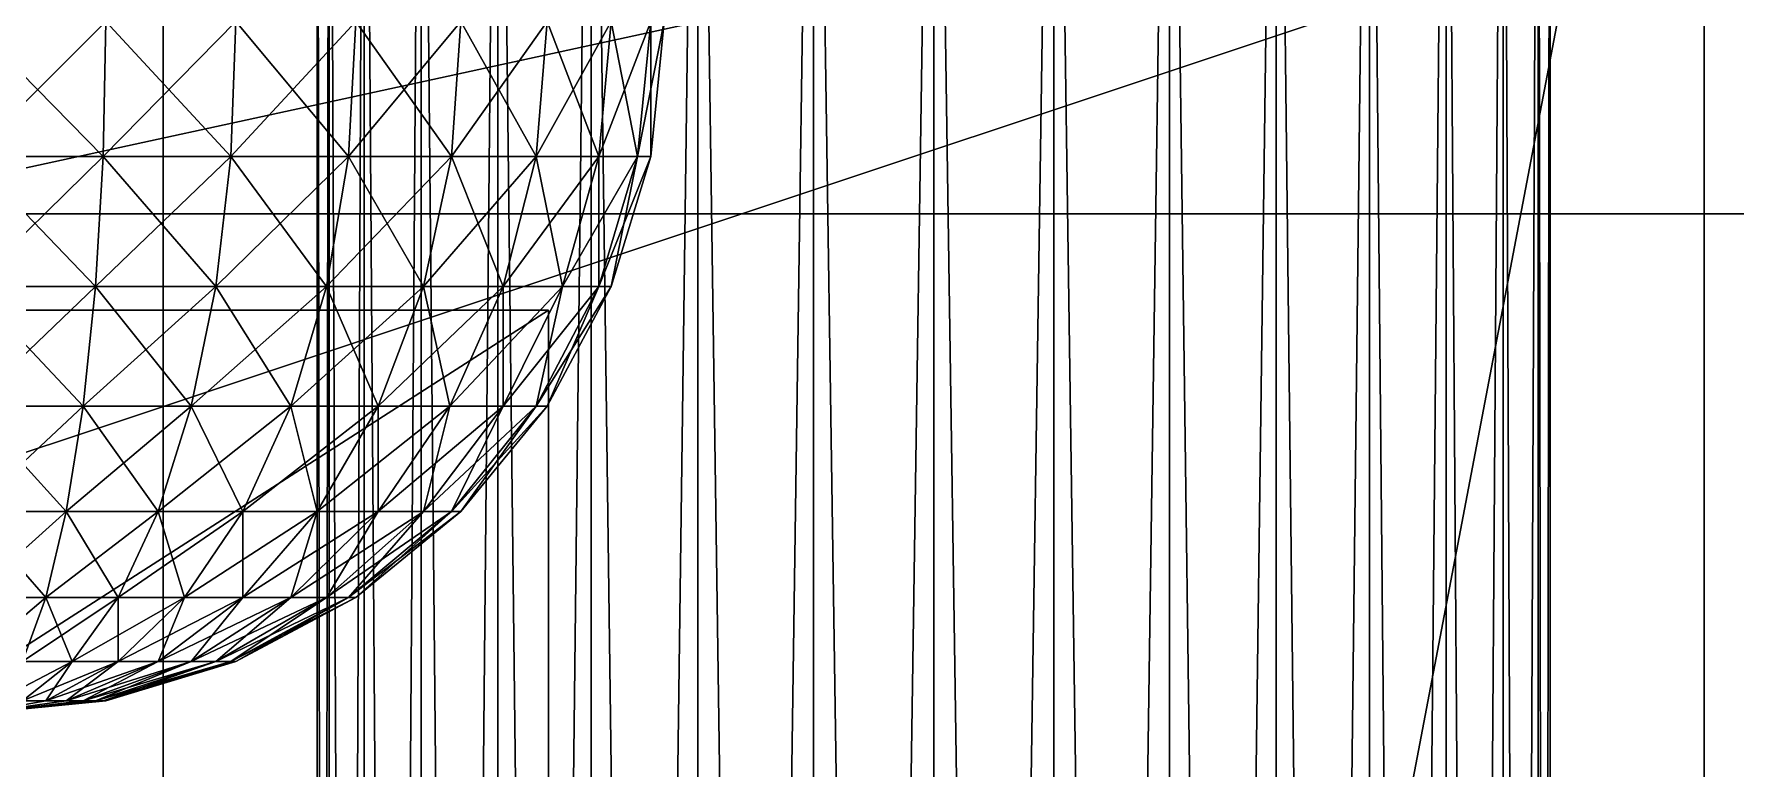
# Model space of a CAD drawing. Header units: millimetres. Extents: x -510 to 550, y -577 to 577.
# Drawn here: x 21.65 to 65.82, y -319.42 to -300.33 of the extents above; entities that cross this region are included whole.
import ezdxf

# ---------------------------------------------------------------- set-up
doc = ezdxf.new("R2010")
doc.units = ezdxf.units.MM
for name, color, linetype, true_color in [('bogie_right_visual_0', 7, 'Continuous', 0x5c6b75), ('controller_box_visual', 7, 'Continuous', 0x5c6b75), ('middle_right_support_collision', 7, 'Continuous', 0x5c6b75), ('motor_mid_right_visual_0', 7, 'Continuous', 0x5c6b75), ('rocker_right_visual_0', 7, 'Continuous', 0x5c6b75), ('structure_right_middle_bridge', 7, 'Continuous', 0x5c6b75), ('structure_right_rocker_spindle', 7, 'Continuous', 0x5c6b75)]:
    doc.layers.add(name, color=color, linetype=linetype, true_color=true_color)

msp = doc.modelspace()

# ---------------------------------------------------------------- linework, layer by layer
at = {"layer": 'bogie_right_visual_0', "true_color": 0x5c6b75}
for points in [[(-15.907, -305, -260.724), (214.061, -305, -70.73), (214.061, -255, -70.73)], [(-15.907, -305, -260.724), (214.061, -255, -70.73), (-15.907, -255, -260.724)], [(15.939, -305, -299.27), (245.907, -255, -109.276), (245.907, -305, -109.276)], [(15.939, -305, -299.27), (15.939, -255, -299.27), (245.907, -255, -109.276)], [(15.939, -305, -299.27), (214.061, -305, -70.73), (-15.907, -305, -260.724)], [(15.939, -305, -299.27), (245.907, -305, -109.276), (214.061, -305, -70.73)]]:
    msp.add_3dface(points, dxfattribs=at)
at = {"layer": 'controller_box_visual', "true_color": 0x5c6b75}
for points in [[(-140, -365, 50), (100, -285, 50), (100, -365, 50)], [(-140, -365, 50), (-140, -285, 50), (100, -285, 50)], [(-140, -365, 250), (100, -365, 250), (100, -285, 250)], [(-140, -365, 250), (100, -285, 250), (-140, -285, 250)]]:
    msp.add_3dface(points, dxfattribs=at)
at = {"layer": 'middle_right_support_collision', "true_color": 0x5c6b75}
for points in [[(25, -490, -122.5), (65, -280, -122.5), (65, -490, -122.5)], [(25, -490, -122.5), (25, -280, -122.5), (65, -280, -122.5)], [(25, -490, -97.5), (65, -490, -97.5), (65, -280, -97.5)], [(25, -490, -97.5), (65, -280, -97.5), (25, -280, -97.5)], [(25, -280, -122.5), (25, -490, -122.5), (25, -490, -97.5)], [(25, -280, -122.5), (25, -490, -97.5), (25, -280, -97.5)], [(65, -490, -122.5), (65, -280, -122.5), (65, -280, -97.5)], [(65, -490, -122.5), (65, -280, -97.5), (65, -490, -97.5)]]:
    msp.add_3dface(points, dxfattribs=at)
at = {"layer": 'motor_mid_right_visual_0', "true_color": 0x5c6b75}
for points in [[(-35, -352.5, -315), (35, -307.5, -315), (35, -352.5, -315)], [(-35, -352.5, -315), (-35, -307.5, -315), (35, -307.5, -315)], [(-35, -352.5, -245), (35, -352.5, -245), (35, -307.5, -245)], [(-35, -352.5, -245), (35, -307.5, -245), (-35, -307.5, -245)], [(35, -307.5, -315), (-35, -307.5, -315), (-35, -307.5, -245)], [(35, -307.5, -315), (-35, -307.5, -245), (35, -307.5, -245)], [(35, -352.5, -315), (35, -307.5, -315), (35, -307.5, -245)], [(35, -352.5, -315), (35, -307.5, -245), (35, -352.5, -245)]]:
    msp.add_3dface(points, dxfattribs=at)
at = {"layer": 'rocker_right_visual_0', "true_color": 0x5c6b75}
for points in [[(-140, -305, -20), (140, -255, -20), (140, -305, -20)], [(-140, -305, -20), (-140, -255, -20), (140, -255, -20)], [(-140, -305, 20), (140, -305, 20), (140, -255, 20)], [(-140, -305, 20), (140, -255, 20), (-140, -255, 20)], [(-140, -305, -20), (140, -305, -20), (140, -305, 20)], [(-140, -305, -20), (140, -305, 20), (-140, -305, 20)]]:
    msp.add_3dface(points, dxfattribs=at)
at = {"layer": 'structure_right_middle_bridge', "true_color": 0x5c6b75}
for points in [[(29.307, -490, -113.121), (29, -490, -110), (29, -280, -110)], [(29.307, -490, -113.121), (29, -280, -110), (29.307, -280, -113.121)], [(29, -490, -110), (29.307, -490, -106.879), (29.307, -280, -106.879)], [(29, -490, -110), (29.307, -280, -106.879), (29, -280, -110)], [(30.218, -490, -116.123), (29.307, -490, -113.121), (29.307, -280, -113.121)], [(30.218, -490, -116.123), (29.307, -280, -113.121), (30.218, -280, -116.123)], [(29.307, -490, -106.879), (30.218, -490, -103.877), (30.218, -280, -103.877)], [(29.307, -490, -106.879), (30.218, -280, -103.877), (29.307, -280, -106.879)], [(31.696, -490, -118.889), (30.218, -490, -116.123), (30.218, -280, -116.123)], [(31.696, -490, -118.889), (30.218, -280, -116.123), (31.696, -280, -118.889)], [(30.218, -490, -103.877), (31.696, -490, -101.111), (31.696, -280, -101.111)], [(30.218, -490, -103.877), (31.696, -280, -101.111), (30.218, -280, -103.877)], [(33.686, -490, -121.314), (31.696, -490, -118.889), (31.696, -280, -118.889)], [(33.686, -490, -121.314), (31.696, -280, -118.889), (33.686, -280, -121.314)], [(31.696, -490, -101.111), (33.686, -490, -98.686), (33.686, -280, -98.686)], [(31.696, -490, -101.111), (33.686, -280, -98.686), (31.696, -280, -101.111)], [(36.111, -490, -123.304), (33.686, -490, -121.314), (33.686, -280, -121.314)], [(36.111, -490, -123.304), (33.686, -280, -121.314), (36.111, -280, -123.304)], [(33.686, -490, -98.686), (36.111, -490, -96.696), (36.111, -280, -96.696)], [(33.686, -490, -98.686), (36.111, -280, -96.696), (33.686, -280, -98.686)], [(38.877, -490, -124.782), (36.111, -490, -123.304), (36.111, -280, -123.304)], [(38.877, -490, -124.782), (36.111, -280, -123.304), (38.877, -280, -124.782)], [(36.111, -490, -96.696), (38.877, -490, -95.218), (38.877, -280, -95.218)], [(36.111, -490, -96.696), (38.877, -280, -95.218), (36.111, -280, -96.696)], [(41.879, -490, -125.693), (38.877, -490, -124.782), (38.877, -280, -124.782)], [(41.879, -490, -125.693), (38.877, -280, -124.782), (41.879, -280, -125.693)], [(38.877, -490, -95.218), (41.879, -490, -94.307), (41.879, -280, -94.307)], [(38.877, -490, -95.218), (41.879, -280, -94.307), (38.877, -280, -95.218)], [(45, -490, -126), (41.879, -490, -125.693), (41.879, -280, -125.693)], [(45, -490, -126), (41.879, -280, -125.693), (45, -280, -126)], [(41.879, -490, -94.307), (45, -490, -94), (45, -280, -94)], [(41.879, -490, -94.307), (45, -280, -94), (41.879, -280, -94.307)], [(48.121, -490, -125.693), (45, -490, -126), (45, -280, -126)], [(48.121, -490, -125.693), (45, -280, -126), (48.121, -280, -125.693)], [(45, -490, -94), (48.121, -490, -94.307), (48.121, -280, -94.307)], [(45, -490, -94), (48.121, -280, -94.307), (45, -280, -94)], [(51.123, -490, -124.782), (48.121, -490, -125.693), (48.121, -280, -125.693)], [(51.123, -490, -124.782), (48.121, -280, -125.693), (51.123, -280, -124.782)], [(48.121, -490, -94.307), (51.123, -490, -95.218), (51.123, -280, -95.218)], [(48.121, -490, -94.307), (51.123, -280, -95.218), (48.121, -280, -94.307)], [(53.889, -490, -123.304), (51.123, -490, -124.782), (51.123, -280, -124.782)], [(53.889, -490, -123.304), (51.123, -280, -124.782), (53.889, -280, -123.304)], [(51.123, -490, -95.218), (53.889, -490, -96.696), (53.889, -280, -96.696)], [(51.123, -490, -95.218), (53.889, -280, -96.696), (51.123, -280, -95.218)], [(56.314, -490, -121.314), (53.889, -490, -123.304), (53.889, -280, -123.304)], [(56.314, -490, -121.314), (53.889, -280, -123.304), (56.314, -280, -121.314)], [(53.889, -490, -96.696), (56.314, -490, -98.686), (56.314, -280, -98.686)], [(53.889, -490, -96.696), (56.314, -280, -98.686), (53.889, -280, -96.696)], [(58.304, -490, -118.889), (56.314, -490, -121.314), (56.314, -280, -121.314)], [(58.304, -490, -118.889), (56.314, -280, -121.314), (58.304, -280, -118.889)], [(56.314, -490, -98.686), (58.304, -490, -101.111), (58.304, -280, -101.111)], [(56.314, -490, -98.686), (58.304, -280, -101.111), (56.314, -280, -98.686)], [(59.782, -490, -116.123), (58.304, -490, -118.889), (58.304, -280, -118.889)], [(59.782, -490, -116.123), (58.304, -280, -118.889), (59.782, -280, -116.123)], [(58.304, -490, -101.111), (59.782, -490, -103.877), (59.782, -280, -103.877)], [(58.304, -490, -101.111), (59.782, -280, -103.877), (58.304, -280, -101.111)], [(60.693, -490, -113.121), (59.782, -490, -116.123), (59.782, -280, -116.123)], [(60.693, -490, -113.121), (59.782, -280, -116.123), (60.693, -280, -113.121)], [(59.782, -490, -103.877), (60.693, -490, -106.879), (60.693, -280, -106.879)], [(59.782, -490, -103.877), (60.693, -280, -106.879), (59.782, -280, -103.877)], [(61, -490, -110), (60.693, -490, -113.121), (60.693, -280, -113.121)], [(61, -490, -110), (60.693, -280, -113.121), (61, -280, -110)], [(60.693, -490, -106.879), (61, -490, -110), (61, -280, -110)], [(60.693, -490, -106.879), (61, -280, -110), (60.693, -280, -106.879)]]:
    msp.add_3dface(points, dxfattribs=at)
at = {"layer": 'structure_right_rocker_spindle', "true_color": 0x5c6b75}
for points in [[(23.444, -303.512, -17.315), (20, -303.512, -17.654), (20, -300, -18)], [(23.444, -303.512, -17.315), (20, -300, -18), (23.512, -300, -17.654)], [(20, -303.512, 17.654), (23.444, -303.512, 17.315), (23.512, -300, 17.654)], [(20, -303.512, 17.654), (23.512, -300, 17.654), (20, -300, 18)], [(26.756, -303.512, -16.31), (23.444, -303.512, -17.315), (23.512, -300, -17.654)], [(23.444, -303.512, 17.315), (26.756, -303.512, 16.31), (26.888, -300, 16.63)], [(23.444, -303.512, 17.315), (26.888, -300, 16.63), (23.512, -300, 17.654)], [(26.756, -303.512, -16.31), (23.512, -300, -17.654), (26.888, -300, -16.63)], [(29.808, -303.512, -14.679), (26.756, -303.512, -16.31), (26.888, -300, -16.63)], [(26.756, -303.512, 16.31), (29.808, -303.512, 14.679), (30, -300, 14.966)], [(26.756, -303.512, 16.31), (30, -300, 14.966), (26.888, -300, 16.63)], [(29.808, -303.512, -14.679), (26.888, -300, -16.63), (30, -300, -14.966)], [(32.483, -303.512, -12.483), (29.808, -303.512, -14.679), (30, -300, -14.966)], [(29.808, -303.512, 14.679), (32.483, -303.512, 12.483), (32.728, -300, 12.728)], [(29.808, -303.512, 14.679), (32.728, -300, 12.728), (30, -300, 14.966)], [(32.483, -303.512, -12.483), (30, -300, -14.966), (32.728, -300, -12.728)], [(34.679, -303.512, -9.808), (32.483, -303.512, -12.483), (32.728, -300, -12.728)], [(32.483, -303.512, 12.483), (34.679, -303.512, 9.808), (34.966, -300, 10)], [(32.483, -303.512, 12.483), (34.966, -300, 10), (32.728, -300, 12.728)], [(34.679, -303.512, -9.808), (32.728, -300, -12.728), (34.966, -300, -10)], [(36.31, -303.512, -6.756), (34.679, -303.512, -9.808), (34.966, -300, -10)], [(34.679, -303.512, 9.808), (36.31, -303.512, 6.756), (36.63, -300, 6.888)], [(34.679, -303.512, 9.808), (36.63, -300, 6.888), (34.966, -300, 10)], [(36.31, -303.512, -6.756), (34.966, -300, -10), (36.63, -300, -6.888)], [(37.315, -303.512, -3.444), (36.31, -303.512, -6.756), (36.63, -300, -6.888)], [(36.31, -303.512, 6.756), (37.315, -303.512, 3.444), (37.654, -300, 3.512)], [(36.31, -303.512, 6.756), (37.654, -300, 3.512), (36.63, -300, 6.888)], [(37.315, -303.512, -3.444), (36.63, -300, -6.888), (37.654, -300, -3.512)], [(37.654, -303.512), (37.315, -303.512, -3.444), (37.654, -300, -3.512)], [(37.315, -303.512, 3.444), (37.654, -303.512), (38, -300)], [(37.315, -303.512, 3.444), (38, -300), (37.654, -300, 3.512)], [(37.654, -303.512), (37.654, -300, -3.512), (38, -300)], [(23.244, -306.888, -16.31), (20, -306.888, -16.63), (20, -303.512, -17.654)], [(23.244, -306.888, -16.31), (20, -303.512, -17.654), (23.444, -303.512, -17.315)], [(20, -306.888, 16.63), (23.244, -306.888, 16.31), (23.444, -303.512, 17.315)], [(20, -306.888, 16.63), (23.444, -303.512, 17.315), (20, -303.512, 17.654)], [(26.364, -306.888, -15.364), (23.244, -306.888, -16.31), (23.444, -303.512, -17.315)], [(23.244, -306.888, 16.31), (26.364, -306.888, 15.364), (26.756, -303.512, 16.31)], [(23.244, -306.888, 16.31), (26.756, -303.512, 16.31), (23.444, -303.512, 17.315)], [(26.364, -306.888, -15.364), (23.444, -303.512, -17.315), (26.756, -303.512, -16.31)], [(29.239, -306.888, -13.827), (26.364, -306.888, -15.364), (26.756, -303.512, -16.31)], [(26.364, -306.888, 15.364), (29.239, -306.888, 13.827), (29.808, -303.512, 14.679)], [(26.364, -306.888, 15.364), (29.808, -303.512, 14.679), (26.756, -303.512, 16.31)], [(29.239, -306.888, -13.827), (26.756, -303.512, -16.31), (29.808, -303.512, -14.679)], [(31.759, -306.888, -11.759), (29.239, -306.888, -13.827), (29.808, -303.512, -14.679)], [(29.239, -306.888, 13.827), (31.759, -306.888, 11.759), (32.483, -303.512, 12.483)], [(29.239, -306.888, 13.827), (32.483, -303.512, 12.483), (29.808, -303.512, 14.679)], [(31.759, -306.888, -11.759), (29.808, -303.512, -14.679), (32.483, -303.512, -12.483)], [(33.827, -306.888, -9.239), (31.759, -306.888, -11.759), (32.483, -303.512, -12.483)], [(31.759, -306.888, 11.759), (33.827, -306.888, 9.239), (34.679, -303.512, 9.808)], [(31.759, -306.888, 11.759), (34.679, -303.512, 9.808), (32.483, -303.512, 12.483)], [(33.827, -306.888, -9.239), (32.483, -303.512, -12.483), (34.679, -303.512, -9.808)], [(35.364, -306.888, -6.364), (33.827, -306.888, -9.239), (34.679, -303.512, -9.808)], [(33.827, -306.888, 9.239), (35.364, -306.888, 6.364), (36.31, -303.512, 6.756)], [(33.827, -306.888, 9.239), (36.31, -303.512, 6.756), (34.679, -303.512, 9.808)], [(35.364, -306.888, -6.364), (34.679, -303.512, -9.808), (36.31, -303.512, -6.756)], [(36.31, -306.888, -3.244), (35.364, -306.888, -6.364), (36.31, -303.512, -6.756)], [(35.364, -306.888, 6.364), (36.31, -306.888, 3.244), (37.315, -303.512, 3.444)], [(35.364, -306.888, 6.364), (37.315, -303.512, 3.444), (36.31, -303.512, 6.756)], [(36.63, -306.888), (36.31, -306.888, -3.244), (37.315, -303.512, -3.444)], [(36.31, -306.888, -3.244), (36.31, -303.512, -6.756), (37.315, -303.512, -3.444)], [(36.31, -306.888, 3.244), (36.63, -306.888), (37.654, -303.512)], [(36.31, -306.888, 3.244), (37.654, -303.512), (37.315, -303.512, 3.444)], [(36.63, -306.888), (37.315, -303.512, -3.444), (37.654, -303.512)], [(22.92, -310, -14.679), (20, -310, -14.966), (20, -306.888, -16.63)], [(22.92, -310, -14.679), (20, -306.888, -16.63), (23.244, -306.888, -16.31)], [(20, -310, 14.966), (22.92, -310, 14.679), (23.244, -306.888, 16.31)], [(20, -310, 14.966), (23.244, -306.888, 16.31), (20, -306.888, 16.63)], [(25.727, -310, -13.827), (22.92, -310, -14.679), (23.244, -306.888, -16.31)], [(22.92, -310, 14.679), (25.727, -310, 13.827), (26.364, -306.888, 15.364)], [(22.92, -310, 14.679), (26.364, -306.888, 15.364), (23.244, -306.888, 16.31)], [(25.727, -310, -13.827), (23.244, -306.888, -16.31), (26.364, -306.888, -15.364)], [(28.315, -310, -12.444), (25.727, -310, -13.827), (26.364, -306.888, -15.364)], [(25.727, -310, 13.827), (28.315, -310, 12.444), (29.239, -306.888, 13.827)], [(25.727, -310, 13.827), (29.239, -306.888, 13.827), (26.364, -306.888, 15.364)], [(28.315, -310, -12.444), (26.364, -306.888, -15.364), (29.239, -306.888, -13.827)], [(30.583, -310, -10.583), (28.315, -310, -12.444), (29.239, -306.888, -13.827)], [(28.315, -310, 12.444), (30.583, -310, 10.583), (31.759, -306.888, 11.759)], [(28.315, -310, 12.444), (31.759, -306.888, 11.759), (29.239, -306.888, 13.827)], [(30.583, -310, -10.583), (29.239, -306.888, -13.827), (31.759, -306.888, -11.759)], [(32.444, -310, -8.315), (30.583, -310, -10.583), (31.759, -306.888, -11.759)], [(30.583, -310, 10.583), (32.444, -310, 8.315), (33.827, -306.888, 9.239)], [(30.583, -310, 10.583), (33.827, -306.888, 9.239), (31.759, -306.888, 11.759)], [(32.444, -310, -8.315), (31.759, -306.888, -11.759), (33.827, -306.888, -9.239)], [(33.827, -310, -5.727), (32.444, -310, -8.315), (33.827, -306.888, -9.239)], [(32.444, -310, 8.315), (33.827, -310, 5.727), (35.364, -306.888, 6.364)], [(32.444, -310, 8.315), (35.364, -306.888, 6.364), (33.827, -306.888, 9.239)], [(34.679, -310, -2.92), (33.827, -310, -5.727), (35.364, -306.888, -6.364)], [(33.827, -310, -5.727), (33.827, -306.888, -9.239), (35.364, -306.888, -6.364)], [(33.827, -310, 5.727), (34.679, -310, 2.92), (36.31, -306.888, 3.244)], [(33.827, -310, 5.727), (36.31, -306.888, 3.244), (35.364, -306.888, 6.364)], [(34.966, -310), (34.679, -310, -2.92), (36.31, -306.888, -3.244)], [(34.679, -310, -2.92), (35.364, -306.888, -6.364), (36.31, -306.888, -3.244)], [(34.679, -310, 2.92), (34.966, -310), (36.63, -306.888)], [(34.679, -310, 2.92), (36.63, -306.888), (36.31, -306.888, 3.244)], [(34.966, -310), (36.31, -306.888, -3.244), (36.63, -306.888)], [(22.483, -312.728, -12.483), (20, -312.728, -12.728), (20, -310, -14.966)], [(22.483, -312.728, -12.483), (20, -310, -14.966), (22.92, -310, -14.679)], [(20, -312.728, 12.728), (22.483, -312.728, 12.483), (22.92, -310, 14.679)], [(20, -312.728, 12.728), (22.92, -310, 14.679), (20, -310, 14.966)], [(24.871, -312.728, -11.759), (22.483, -312.728, -12.483), (22.92, -310, -14.679)], [(22.483, -312.728, 12.483), (24.871, -312.728, 11.759), (25.727, -310, 13.827)], [(22.483, -312.728, 12.483), (25.727, -310, 13.827), (22.92, -310, 14.679)], [(24.871, -312.728, -11.759), (22.92, -310, -14.679), (25.727, -310, -13.827)], [(27.071, -312.728, -10.583), (24.871, -312.728, -11.759), (25.727, -310, -13.827)], [(24.871, -312.728, 11.759), (27.071, -312.728, 10.583), (28.315, -310, 12.444)], [(24.871, -312.728, 11.759), (28.315, -310, 12.444), (25.727, -310, 13.827)], [(27.071, -312.728, -10.583), (25.727, -310, -13.827), (28.315, -310, -12.444)], [(29, -312.728, -9), (27.071, -312.728, -10.583), (28.315, -310, -12.444)], [(27.071, -312.728, 10.583), (29, -312.728, 9), (30.583, -310, 10.583)], [(27.071, -312.728, 10.583), (30.583, -310, 10.583), (28.315, -310, 12.444)], [(29, -312.728, -9), (28.315, -310, -12.444), (30.583, -310, -10.583)], [(30.583, -312.728, -7.071), (29, -312.728, -9), (30.583, -310, -10.583)], [(29, -312.728, 9), (30.583, -312.728, 7.071), (32.444, -310, 8.315)], [(29, -312.728, 9), (32.444, -310, 8.315), (30.583, -310, 10.583)], [(31.759, -312.728, -4.871), (30.583, -312.728, -7.071), (32.444, -310, -8.315)], [(30.583, -312.728, -7.071), (30.583, -310, -10.583), (32.444, -310, -8.315)], [(30.583, -312.728, 7.071), (31.759, -312.728, 4.871), (33.827, -310, 5.727)], [(30.583, -312.728, 7.071), (33.827, -310, 5.727), (32.444, -310, 8.315)], [(32.483, -312.728, -2.483), (31.759, -312.728, -4.871), (33.827, -310, -5.727)], [(31.759, -312.728, -4.871), (32.444, -310, -8.315), (33.827, -310, -5.727)], [(31.759, -312.728, 4.871), (32.483, -312.728, 2.483), (34.679, -310, 2.92)], [(31.759, -312.728, 4.871), (34.679, -310, 2.92), (33.827, -310, 5.727)], [(32.728, -312.728), (32.483, -312.728, -2.483), (34.679, -310, -2.92)], [(32.483, -312.728, -2.483), (33.827, -310, -5.727), (34.679, -310, -2.92)], [(32.483, -312.728, 2.483), (32.728, -312.728), (34.966, -310)], [(32.483, -312.728, 2.483), (34.966, -310), (34.679, -310, 2.92)], [(32.728, -312.728), (34.679, -310, -2.92), (34.966, -310)], [(21.951, -314.966, -9.808), (20, -314.966, -10), (20, -312.728, -12.728)], [(21.951, -314.966, -9.808), (20, -312.728, -12.728), (22.483, -312.728, -12.483)], [(20, -314.966, 10), (21.951, -314.966, 9.808), (22.483, -312.728, 12.483)], [(20, -314.966, 10), (22.483, -312.728, 12.483), (20, -312.728, 12.728)], [(23.827, -314.966, -9.239), (21.951, -314.966, -9.808), (22.483, -312.728, -12.483)], [(21.951, -314.966, 9.808), (23.827, -314.966, 9.239), (24.871, -312.728, 11.759)], [(21.951, -314.966, 9.808), (24.871, -312.728, 11.759), (22.483, -312.728, 12.483)], [(23.827, -314.966, -9.239), (22.483, -312.728, -12.483), (24.871, -312.728, -11.759)], [(25.556, -314.966, -8.315), (23.827, -314.966, -9.239), (24.871, -312.728, -11.759)], [(23.827, -314.966, 9.239), (25.556, -314.966, 8.315), (27.071, -312.728, 10.583)], [(23.827, -314.966, 9.239), (27.071, -312.728, 10.583), (24.871, -312.728, 11.759)], [(25.556, -314.966, -8.315), (24.871, -312.728, -11.759), (27.071, -312.728, -10.583)], [(27.071, -314.966, -7.071), (25.556, -314.966, -8.315), (27.071, -312.728, -10.583)], [(25.556, -314.966, 8.315), (27.071, -314.966, 7.071), (29, -312.728, 9)], [(25.556, -314.966, 8.315), (29, -312.728, 9), (27.071, -312.728, 10.583)], [(28.315, -314.966, -5.556), (27.071, -314.966, -7.071), (29, -312.728, -9)], [(27.071, -314.966, -7.071), (27.071, -312.728, -10.583), (29, -312.728, -9)], [(27.071, -314.966, 7.071), (28.315, -314.966, 5.556), (30.583, -312.728, 7.071)], [(27.071, -314.966, 7.071), (30.583, -312.728, 7.071), (29, -312.728, 9)], [(29.239, -314.966, -3.827), (28.315, -314.966, -5.556), (30.583, -312.728, -7.071)], [(28.315, -314.966, -5.556), (29, -312.728, -9), (30.583, -312.728, -7.071)], [(28.315, -314.966, 5.556), (29.239, -314.966, 3.827), (31.759, -312.728, 4.871)], [(28.315, -314.966, 5.556), (31.759, -312.728, 4.871), (30.583, -312.728, 7.071)], [(29.808, -314.966, -1.951), (29.239, -314.966, -3.827), (31.759, -312.728, -4.871)], [(29.239, -314.966, -3.827), (30.583, -312.728, -7.071), (31.759, -312.728, -4.871)], [(29.239, -314.966, 3.827), (29.808, -314.966, 1.951), (32.483, -312.728, 2.483)], [(29.239, -314.966, 3.827), (32.483, -312.728, 2.483), (31.759, -312.728, 4.871)], [(30, -314.966), (29.808, -314.966, -1.951), (32.483, -312.728, -2.483)], [(29.808, -314.966, -1.951), (31.759, -312.728, -4.871), (32.483, -312.728, -2.483)], [(29.808, -314.966, 1.951), (30, -314.966), (32.728, -312.728)], [(29.808, -314.966, 1.951), (32.728, -312.728), (32.483, -312.728, 2.483)], [(30, -314.966), (32.483, -312.728, -2.483), (32.728, -312.728)], [(21.344, -316.63, -6.756), (20, -314.966, -10), (21.951, -314.966, -9.808)], [(20, -316.63, 6.888), (21.344, -316.63, 6.756), (21.951, -314.966, 9.808)], [(20, -316.63, 6.888), (21.951, -314.966, 9.808), (20, -314.966, 10)], [(22.636, -316.63, -6.364), (21.344, -316.63, -6.756), (21.951, -314.966, -9.808)], [(21.344, -316.63, 6.756), (22.636, -316.63, 6.364), (23.827, -314.966, 9.239)], [(21.344, -316.63, 6.756), (23.827, -314.966, 9.239), (21.951, -314.966, 9.808)], [(22.636, -316.63, -6.364), (21.951, -314.966, -9.808), (23.827, -314.966, -9.239)], [(23.827, -316.63, -5.727), (22.636, -316.63, -6.364), (23.827, -314.966, -9.239)], [(22.636, -316.63, 6.364), (23.827, -316.63, 5.727), (25.556, -314.966, 8.315)], [(22.636, -316.63, 6.364), (25.556, -314.966, 8.315), (23.827, -314.966, 9.239)], [(24.871, -316.63, -4.871), (23.827, -316.63, -5.727), (25.556, -314.966, -8.315)], [(23.827, -316.63, -5.727), (23.827, -314.966, -9.239), (25.556, -314.966, -8.315)], [(23.827, -316.63, 5.727), (24.871, -316.63, 4.871), (27.071, -314.966, 7.071)], [(23.827, -316.63, 5.727), (27.071, -314.966, 7.071), (25.556, -314.966, 8.315)], [(25.727, -316.63, -3.827), (24.871, -316.63, -4.871), (27.071, -314.966, -7.071)], [(24.871, -316.63, -4.871), (25.556, -314.966, -8.315), (27.071, -314.966, -7.071)], [(24.871, -316.63, 4.871), (25.727, -316.63, 3.827), (28.315, -314.966, 5.556)], [(24.871, -316.63, 4.871), (28.315, -314.966, 5.556), (27.071, -314.966, 7.071)], [(26.364, -316.63, -2.636), (25.727, -316.63, -3.827), (28.315, -314.966, -5.556)], [(25.727, -316.63, -3.827), (27.071, -314.966, -7.071), (28.315, -314.966, -5.556)], [(25.727, -316.63, 3.827), (26.364, -316.63, 2.636), (29.239, -314.966, 3.827)], [(25.727, -316.63, 3.827), (29.239, -314.966, 3.827), (28.315, -314.966, 5.556)], [(26.756, -316.63, -1.344), (26.364, -316.63, -2.636), (29.239, -314.966, -3.827)], [(26.364, -316.63, -2.636), (28.315, -314.966, -5.556), (29.239, -314.966, -3.827)], [(26.364, -316.63, 2.636), (26.756, -316.63, 1.344), (29.808, -314.966, 1.951)], [(26.364, -316.63, 2.636), (29.808, -314.966, 1.951), (29.239, -314.966, 3.827)], [(26.888, -316.63), (26.756, -316.63, -1.344), (29.808, -314.966, -1.951)], [(26.756, -316.63, -1.344), (29.239, -314.966, -3.827), (29.808, -314.966, -1.951)], [(26.756, -316.63, 1.344), (26.888, -316.63), (30, -314.966)], [(26.756, -316.63, 1.344), (30, -314.966), (29.808, -314.966, 1.951)], [(26.888, -316.63), (29.808, -314.966, -1.951), (30, -314.966)], [(20.685, -317.654, 3.444), (21.344, -317.654, 3.244), (22.636, -316.63, 6.364)], [(20.685, -317.654, 3.444), (22.636, -316.63, 6.364), (21.344, -316.63, 6.756)], [(21.951, -317.654, -2.92), (21.344, -317.654, -3.244), (22.636, -316.63, -6.364)], [(21.344, -317.654, -3.244), (21.344, -316.63, -6.756), (22.636, -316.63, -6.364)], [(21.344, -317.654, 3.244), (21.951, -317.654, 2.92), (23.827, -316.63, 5.727)], [(21.344, -317.654, 3.244), (23.827, -316.63, 5.727), (22.636, -316.63, 6.364)], [(22.483, -317.654, -2.483), (21.951, -317.654, -2.92), (23.827, -316.63, -5.727)], [(21.951, -317.654, -2.92), (22.636, -316.63, -6.364), (23.827, -316.63, -5.727)], [(21.951, -317.654, 2.92), (22.483, -317.654, 2.483), (24.871, -316.63, 4.871)], [(21.951, -317.654, 2.92), (24.871, -316.63, 4.871), (23.827, -316.63, 5.727)], [(22.92, -317.654, -1.951), (22.483, -317.654, -2.483), (24.871, -316.63, -4.871)], [(22.483, -317.654, -2.483), (23.827, -316.63, -5.727), (24.871, -316.63, -4.871)], [(22.483, -317.654, 2.483), (22.92, -317.654, 1.951), (25.727, -316.63, 3.827)], [(22.483, -317.654, 2.483), (25.727, -316.63, 3.827), (24.871, -316.63, 4.871)], [(23.244, -317.654, -1.344), (22.92, -317.654, -1.951), (25.727, -316.63, -3.827)], [(22.92, -317.654, -1.951), (24.871, -316.63, -4.871), (25.727, -316.63, -3.827)], [(22.92, -317.654, 1.951), (23.244, -317.654, 1.344), (26.364, -316.63, 2.636)], [(22.92, -317.654, 1.951), (26.364, -316.63, 2.636), (25.727, -316.63, 3.827)], [(23.444, -317.654, -0.685), (23.244, -317.654, -1.344), (26.364, -316.63, -2.636)], [(23.244, -317.654, -1.344), (25.727, -316.63, -3.827), (26.364, -316.63, -2.636)], [(23.244, -317.654, 1.344), (23.444, -317.654, 0.685), (26.756, -316.63, 1.344)], [(23.244, -317.654, 1.344), (26.756, -316.63, 1.344), (26.364, -316.63, 2.636)], [(23.512, -317.654), (23.444, -317.654, -0.685), (26.756, -316.63, -1.344)], [(23.444, -317.654, -0.685), (26.364, -316.63, -2.636), (26.756, -316.63, -1.344)], [(23.444, -317.654, 0.685), (23.512, -317.654), (26.888, -316.63)], [(23.444, -317.654, 0.685), (26.888, -316.63), (26.756, -316.63, 1.344)], [(23.512, -317.654), (26.756, -316.63, -1.344), (26.888, -316.63)], [(20, -318), (23.444, -317.654, -0.685), (23.512, -317.654)], [(20, -318), (23.244, -317.654, -1.344), (23.444, -317.654, -0.685)], [(20, -318), (22.92, -317.654, -1.951), (23.244, -317.654, -1.344)], [(20, -318), (22.483, -317.654, -2.483), (22.92, -317.654, -1.951)], [(20, -318), (21.951, -317.654, -2.92), (22.483, -317.654, -2.483)], [(20, -318), (21.344, -317.654, -3.244), (21.951, -317.654, -2.92)], [(20, -318), (21.951, -317.654, 2.92), (21.344, -317.654, 3.244)], [(20, -318), (22.483, -317.654, 2.483), (21.951, -317.654, 2.92)], [(20, -318), (22.92, -317.654, 1.951), (22.483, -317.654, 2.483)], [(20, -318), (23.244, -317.654, 1.344), (22.92, -317.654, 1.951)], [(20, -318), (23.444, -317.654, 0.685), (23.244, -317.654, 1.344)], [(20, -318), (23.512, -317.654), (23.444, -317.654, 0.685)]]:
    msp.add_3dface(points, dxfattribs=at)

doc.saveas('drawing.dxf')
